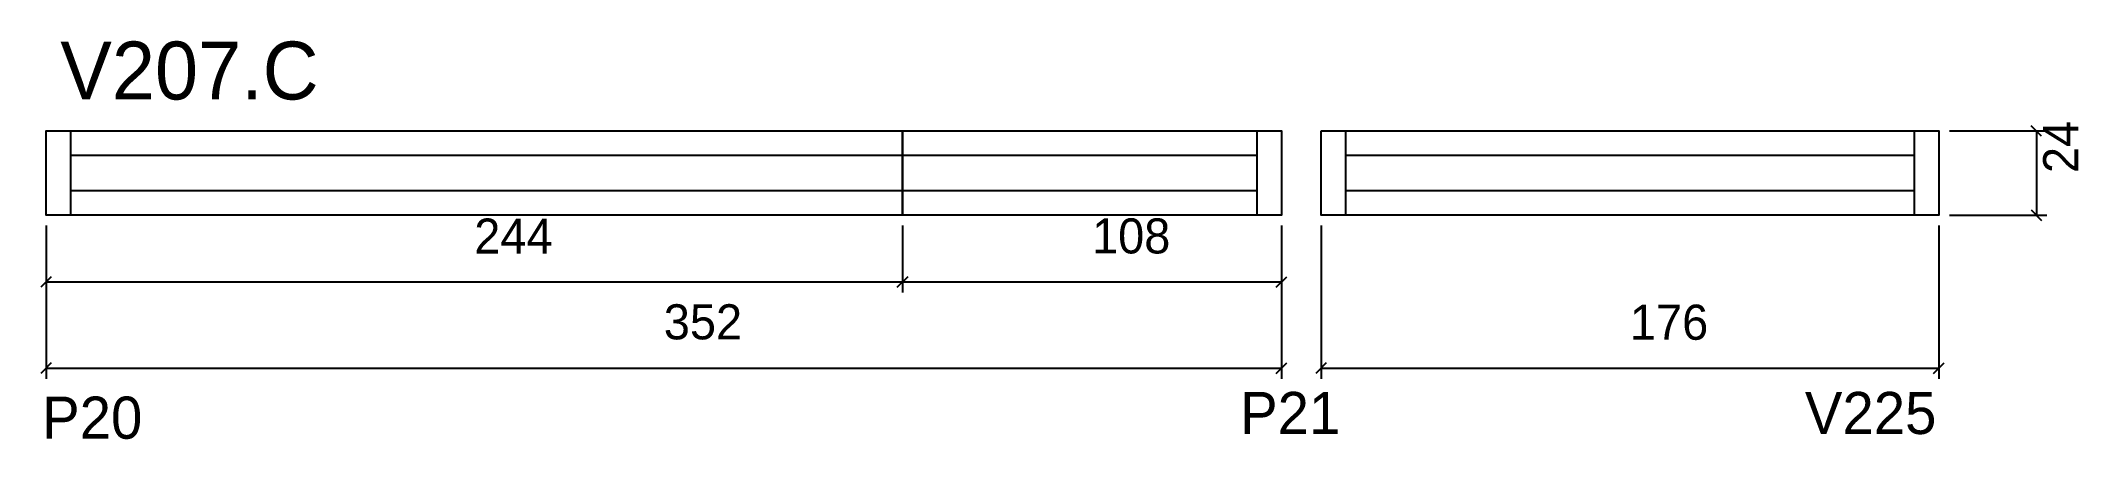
# Model space of a CAD drawing. Header units: metres. Extents: x 2389 to 2969, y 17227 to 17340.
import ezdxf

# ---------------------------------------------------------------- set-up
doc = ezdxf.new("R2010")
doc.units = ezdxf.units.M
for name, color, linetype in [('5', 7, 'Continuous'), ('COTA', 7, 'Continuous'), ('NOMENCLATURA', 7, 'Continuous'), ('Painéis', 7, 'Continuous'), ('SARR_2.2x7', 7, 'Continuous')]:
    doc.layers.add(name, color=color, linetype=linetype)

msp = doc.modelspace()

# ---------------------------------------------------------------- linework, layer by layer
at = {"layer": 'COTA', "color": 4, "lineweight": 25}
for p, q in [((2390.1, 17287.68), (2390.1, 17268.63)), ((2390.1, 17287.68), (2390.1, 17244.04)), ((2634.1, 17287.68), (2634.1, 17268.63)), ((2634.1, 17287.68), (2634.1, 17268.63)), ((2742.1, 17287.68), (2742.1, 17268.63)), ((2742.1, 17287.68), (2742.1, 17244.04)), ((2753.34, 17287.68), (2753.34, 17244.04)), ((2929.34, 17287.68), (2929.34, 17244.04)), ((2390.1, 17271.63), (2634.1, 17271.63)), ((2634.1, 17271.63), (2742.1, 17271.63)), ((2390.1, 17247.04), (2742.1, 17247.04)), ((2753.34, 17247.04), (2929.34, 17247.04))]:
    msp.add_line(p, q, dxfattribs=at)
at = {"layer": 'COTA', "color": 0, "lineweight": 25}
for p, q in [((2391.6, 17273.13), (2388.6, 17270.13)), ((2632.6, 17270.13), (2635.6, 17273.13)), ((2635.6, 17273.13), (2632.6, 17270.13)), ((2740.6, 17270.13), (2743.6, 17273.13)), ((2391.6, 17248.54), (2388.6, 17245.54)), ((2740.6, 17245.54), (2743.6, 17248.54)), ((2754.84, 17248.54), (2751.84, 17245.54)), ((2927.84, 17245.54), (2930.84, 17248.54))]:
    msp.add_line(p, q, dxfattribs=at)
at = {"layer": 'Painéis', "color": 0, "lineweight": 25}
for p, q in [((2958.64, 17313.18), (2955.64, 17316.18)), ((2955.64, 17292.18), (2958.64, 17289.18))]:
    msp.add_line(p, q, dxfattribs=at)
at = {"layer": 'Painéis', "color": 4, "lineweight": 25}
for p, q in [((2932.34, 17314.68), (2960.14, 17314.68)), ((2957.14, 17314.68), (2957.14, 17290.68)), ((2932.34, 17290.68), (2960.14, 17290.68))]:
    msp.add_line(p, q, dxfattribs=at)
at = {"layer": 'Painéis', "color": 200, "lineweight": 25}
for points in [[(2634.1, 17290.68), (2390.1, 17290.68), (2390.1, 17314.68), (2634.1, 17314.68)], [(2634.1, 17314.68), (2742.1, 17314.68), (2742.1, 17290.68), (2634.1, 17290.68)], [(2753.34, 17314.68), (2929.34, 17314.68), (2929.34, 17290.68), (2753.34, 17290.68)]]:
    msp.add_lwpolyline(points, close=True, dxfattribs=at)
at = {"layer": 'SARR_2.2x7', "color": 40, "lineweight": 25}
for p, q in [((2397.1, 17314.68), (2397.1, 17290.68)), ((2735.1, 17314.68), (2735.1, 17290.68)), ((2760.34, 17314.68), (2760.34, 17290.68)), ((2922.34, 17314.68), (2922.34, 17290.68)), ((2634.1, 17307.68), (2397.1, 17307.68)), ((2735.1, 17307.68), (2634.1, 17307.68)), ((2922.34, 17307.68), (2760.34, 17307.68)), ((2397.1, 17297.68), (2634.1, 17297.68)), ((2634.1, 17297.68), (2735.1, 17297.68)), ((2760.34, 17297.68), (2922.34, 17297.68))]:
    msp.add_line(p, q, dxfattribs=at)

# ---------------------------------------------------------------- texts
at = {"layer": '5', "color": 5, "lineweight": 25}
for s, p in [('P21', (2730.28, 17228.27)), ('V225', (2891.18, 17228.27)), ('P20', (2388.99, 17226.94))]:
    msp.add_text(s, height=12, rotation=359.99996, dxfattribs=at).set_placement(p)
at = {"layer": 'COTA', "color": 240, "lineweight": 25}
for s, p in [('244', (2512.1, 17279.7)), ('108', (2688.1, 17279.75)), ('352', (2566.1, 17255.26)), ('176', (2841.34, 17255.15))]:
    msp.add_text(s, height=10, dxfattribs=at).set_placement(p)
at = {"layer": 'NOMENCLATURA', "color": 7, "lineweight": 25}
msp.add_text('V207.C', height=16.5, dxfattribs=at).set_placement((2394.16, 17323.65))
at = {"layer": 'Painéis', "color": 240, "lineweight": 25}
msp.add_text('24', height=10, rotation=90, dxfattribs=at).set_placement((2969.07, 17302.68))

doc.saveas('drawing.dxf')
